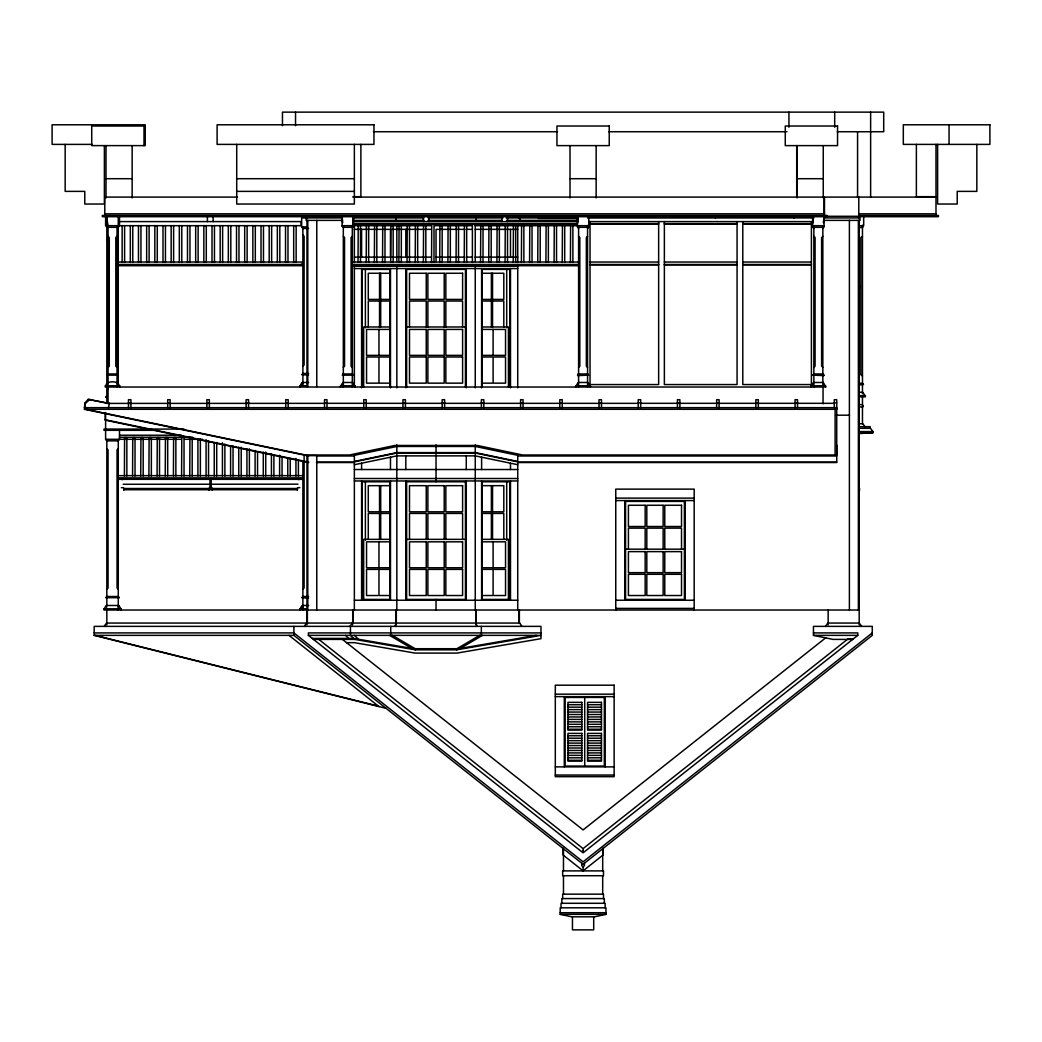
<?xml version="1.0" encoding="UTF-8"?>
<svg xmlns="http://www.w3.org/2000/svg" width="1042" height="1042" viewBox="0 0 1042 1042"><rect width="100%" height="100%" fill="white"/><g stroke="black" fill="none" stroke-linecap="round" stroke-linejoin="round"><path stroke-width="1.5" d="M822.841 385.787L822.841 387.025L822.841 225.749M836.726 454.364L836.726 445.181M476.038 623.064L476.207 624.067M108.472 407.761L109.371 403.41L88.231 399.36L84.949 402.811L84.441 409.298L308.614 455.992M476.884 626.372L476.715 624.979M118.254 216.697L118.254 225.684L117.238 227.312L107.86 227.312L106.831 225.684L106.831 216.697L107.86 227.312L106.844 225.684L118.267 225.684L117.238 227.312L118.267 225.684M353.538 216.697L352.496 227.312L353.525 225.684L353.525 216.697L352.509 227.312L343.131 227.312L342.102 225.684L342.115 216.697L342.701 222.767M588.795 216.697L588.795 226.909L587.571 228.537M521.873 626.372L519.841 623.064L352.183 623.064L351.779 624.067M864.912 395.595L862.867 392.287L858.79 392.287M107.652 403.41L324.179 403.358M85.444 402.863L84.48 407.669L836.726 407.656L836.726 409.298L84.441 409.298M861.708 626.372L859.194 623.051L827.752 623.051L825.642 626.372M395.309 624.979L395.139 626.372M395.817 624.067L395.986 623.064M302.076 606.301L302.271 605.493M577.958 222.767L577.372 216.697L577.372 225.684L578.401 227.312L587.766 227.312L588.795 225.684L475.178 225.684M587.766 227.312L588.808 225.684M118.267 227.312L119.491 225.684L119.491 216.697M118.267 440.935L119.491 439.307L119.491 430.32M822.841 228.524L824.066 226.895L824.066 197.094M302.558 373.583L302.089 374.586M300.838 384.394L300.435 385.787M350.555 624.979L350.138 626.372M89.964 399.36L84.832 403.84M302.284 606.301L301.62 606.652M117.043 236.3L115.818 237.524L115.818 366.185L117.043 367.409M117.043 241.015L118.267 239.79M108.055 367.409L109.28 366.185L109.28 237.524L108.055 236.3M106.831 389.877L108.055 388.653M118.267 448.698L117.043 449.923L117.043 587.975L118.267 589.199M352.313 236.3L351.089 237.524L351.089 366.185L352.313 367.409M302.883 366.185L304.108 364.96L304.108 236.3L302.883 235.075M106.831 589.199L108.055 587.975L108.055 449.923L106.831 448.698M343.326 367.409L344.55 366.185L344.55 237.524L343.326 236.3M587.571 236.3L586.346 237.524L586.346 366.185L587.571 367.409M302.883 589.199L304.108 587.975L304.108 455.172M578.597 367.409L579.821 366.185L579.821 237.524L578.597 236.3M822.841 236.3L821.617 237.524L821.617 366.185L822.841 367.409M859.507 288.178L859.507 285.729M813.854 367.409L815.078 366.185L815.078 237.524L813.854 236.3M859.507 490.769L859.507 488.32M107.261 375.068L107.73 374.065M106.037 397.041L106.505 396.038M106.037 597.6L106.505 596.597M342.531 375.068L343 374.065M302.089 597.6L302.558 596.597M577.802 375.068L578.258 374.065M813.06 375.068L813.528 374.065M825.655 637.873L583.09 829.914L342.427 639.397M813.45 632.911L857.787 632.911L857.787 635.36L583.09 852.825L308.38 635.36L308.38 632.911L540.98 632.911M872.271 632.911L583.09 861.838L293.896 632.911L94.171 632.911M603.097 848.448L603.097 854.987L583.09 870.825L583.09 866.749L584.419 865.694L584.419 863.245M862.463 236.3L860.835 237.524L860.835 374.768L862.463 375.993M301.177 384.198L300.239 385.787L307.247 385.787M105.125 624.783L104.317 626.372M301.177 607.212L300.435 608.802M305.254 624.783L304.459 626.372M456.93 648.71L479.711 635.36M346.556 642.654L354.345 642.654L415.159 653.1L456.917 653.1L540.98 638.668L540.98 626.372L94.171 626.372L94.171 635.36L293.896 635.36L583.09 864.287L872.271 635.36L872.271 626.372L813.45 626.372L813.45 635.36L833.053 639.397L852.695 639.397L848.032 638.85L583.09 848.605L318.136 638.85L313.473 639.397L354.619 639.397L415.445 649.83L456.643 649.83L458.558 648.71L536.343 635.36M460.186 648.424L482.498 635.36M301.62 383.638L302.271 382.479M105.776 624.21L106.427 623.051L351.896 623.051L351.896 624.692M302.076 606.509L301.346 607.134M305.918 624.21L306.569 623.051M594.526 916.804L605.962 914.342L605.962 907.816L560.205 907.816L560.205 914.342L571.654 916.804M354.358 455.315L396.833 446.458L475.256 446.458L517.731 455.315M354.358 461.437L396.833 452.619L475.256 452.593L517.731 461.437M354.358 461.853L396.833 452.996L475.256 452.996L517.731 461.853M354.358 464.706L396.833 455.888L475.256 455.862L517.731 464.706M474.644 224.46L472.391 224.004L472.391 262.441M456.643 649.83L540.98 635.36L308.38 635.36M859.103 433.602L873.027 432.704L873.027 431.557L859.09 431.557M145.229 126.017L91.722 126.017L91.722 145.619L145.229 145.619L145.229 124.793L52.1 124.793L52.1 144.395L92.243 144.395M373.44 131.735L557.535 131.735M608.788 131.735L786.944 131.735M837.286 131.735L883.707 131.735L883.707 112.132L282.46 112.132L282.46 125.704M106.01 178.703L132.152 178.703M236.716 178.703L354.358 178.703M570.013 178.703L596.154 178.703M797.117 178.703L823.258 178.703M236.716 191.376L354.358 191.376M353.199 196.678L360.884 196.678L360.884 144.395M237.433 197.094L104.786 197.094L104.786 215.473M352.964 197.094L935.99 197.094L935.99 215.473M104.786 213.831L824.482 213.831M858.79 213.831L935.99 213.831M858.79 215.473L938.438 215.473L938.438 216.697L857.566 216.697M824.066 216.293L858.79 216.293M342.44 217.921L301.659 217.908L301.659 226.895L302.883 228.524M423.886 217.921L353.121 217.921L353.121 216.697M428.002 217.921L502.96 217.921M506.165 217.921L577.372 217.921M587.571 217.999L813.854 217.921M824.066 217.921L860.015 217.921L860.015 220.37L824.027 220.37M538.349 218.429L578.375 218.429M342.44 220.37L306.153 220.37L306.153 217.921M353.525 220.37L424.042 220.37M428.002 220.37L502.296 220.37M506.725 220.37L577.724 220.37M118.879 221.594L301.047 221.594L301.047 225.684L118.879 225.684M353.525 221.594L577.372 221.594M588.795 221.594L812.643 221.594M353.525 223.639L577.372 223.639M590.033 223.639L658.648 223.639M664.366 223.639L737.072 223.639M742.79 223.639L811.405 223.639M590.033 224.043L658.648 224.043M664.366 224.043L737.072 224.043M742.79 224.043L811.405 224.043M353.525 224.46L431.388 224.46M434.631 224.46L471.935 224.46M475.178 224.46L577.372 224.46M342.128 225.684L343.131 227.312L342.115 225.684L431.388 225.684M434.631 225.684L471.935 225.684M812.656 225.684L824.066 225.684L823.037 227.312L813.672 227.312L812.643 225.684L813.672 227.312M858.986 225.827L863.688 225.684L863.688 216.697M301.659 226.895L307.221 226.895M858.79 227.521L862.568 227.521L863.232 225.684M302.831 228.445L308.601 228.445M813.854 228.537L812.643 226.909L812.63 216.697L813.229 222.767M354.358 229.357L390.476 229.357L390.476 257.127L354.358 257.127M392.066 229.357L431.271 229.357M464.68 229.357L436.038 229.357L436.038 261.62M466.269 229.357L472.26 229.357M475.256 229.357L481.612 229.357M483.214 229.357L517.731 229.357M392.066 257.127L431.271 257.127M436.038 257.127L464.68 257.127M466.269 257.127L472.26 257.127M475.048 257.127L481.612 257.127M483.214 257.127L517.731 257.127M117.655 262.037L302.271 262.037L302.271 265.71L117.655 265.71M352.313 262.037L578.597 262.037M590.033 262.037L658.648 262.037M664.366 262.037L737.072 262.037M742.79 262.037L811.405 262.037M117.655 264.486L302.271 264.486M352.313 264.486L578.597 264.486M590.033 264.486L658.648 264.486M664.366 264.486L737.072 264.486M742.79 264.486L811.405 264.486M117.655 264.889L302.271 264.889M352.313 264.889L578.597 264.889M590.033 264.889L658.648 264.889M664.366 264.889L737.072 264.889M742.79 264.889L811.405 264.889M352.313 265.71L578.597 265.71M354.358 266.114L517.731 266.114M354.358 268.562L517.731 268.562M390.034 269.383L362.173 269.383L362.173 387.025M482.042 269.383L509.916 269.383L509.916 387.025M390.359 273.264L368.282 273.264L368.282 299.406L390.359 299.406M481.73 273.264L503.807 273.264L503.807 299.406L481.73 299.406M390.359 301.034L368.282 301.034L368.282 326.98M481.73 301.034L503.807 301.034L503.807 326.98M390.359 326.98L363.658 326.98L363.658 387.025M406.64 326.98L465.448 326.98M481.73 326.98L508.431 326.98L508.431 387.025M390.229 329.428L366.55 329.428L366.55 355.361L390.229 355.361M481.86 329.428L505.539 329.428L505.539 355.361L481.86 355.361M377.816 357.002L366.55 357.002L366.55 383.143L377.816 383.143M390.229 357.002L378.962 357.002L378.962 383.143L390.229 383.143M481.86 357.002L493.113 357.002L493.113 383.143L481.86 383.143M494.273 357.002L505.539 357.002L505.539 383.143L494.273 383.143M302.818 373.492L308.601 373.492M107.99 373.974L117.108 373.974M578.597 373.492L577.568 375.615L588.6 375.146M343.261 373.974L352.378 373.974M578.518 373.974L587.649 373.974M822.906 373.974L813.789 373.974M308.601 375.133L301.867 374.664M577.568 375.133L578.597 375.133M822.841 375.133L823.87 375.133M308.601 382.479L302.48 382.479L301.346 384.12M858.79 383.3L862.529 383.3M858.79 384.928L863.492 384.472M825.707 387.025L105.203 387.025L105.203 385.787M859.038 395.595L865.329 395.595L865.329 396.82L858.79 396.807M106.831 397.588L105.815 397.132M128.479 402.863L130.927 402.863M167.697 402.863L170.146 402.863M206.902 402.863L209.351 402.863M246.107 402.863L248.569 402.863M285.729 402.863L288.178 402.863M324.531 402.863L326.993 402.863M363.749 402.863L366.198 402.863M402.954 402.863L405.403 402.863M442.173 402.863L444.621 402.863M481.378 402.863L483.827 402.863M520.596 402.863L523.045 402.863M559.801 402.863L562.25 402.863M599.02 402.863L601.468 402.863M638.225 402.863L640.674 402.863M677.43 402.863L679.892 402.863M716.649 402.863L719.097 402.863M755.854 402.863L758.316 402.863M795.072 402.863L797.521 402.863M834.277 402.863L836.726 402.863M327.136 403.319L637.795 403.358M640.856 403.319L834.277 403.319M858.79 404.999C863.427 403.02 866.071 408.725 859.038 406.627M836.426 415.198L849.438 415.198M858.895 423.755L862.867 423.755L864.977 426.686M859.038 426.66L870.226 426.66L870.226 428.301M859.181 428.301L870.5 428.301L872.831 431.557M184.03 429.083L103.979 429.083L103.979 430.32L157.563 430.32M859.103 432.704L873.027 432.704M119.491 435.217L181.295 435.217M119.491 437.262L192.692 437.262M105.607 430.32L105.607 439.307L181.295 439.294M184.551 439.294L202.448 439.294M118.332 440.857L106.766 440.857L105.607 439.307M303.821 454.989L349.448 454.989L394.775 445.468L477.314 445.468L522.628 454.989L836.726 454.989M316.507 455.992L354.358 455.992M517.731 455.992L836.726 455.992M316.507 462.114L354.358 462.114M517.731 462.114L836.726 462.114M316.507 462.531L354.358 462.531M517.731 462.531L836.726 462.531L836.726 399.698L834.277 399.698L834.277 407.722M354.358 469.525L517.731 469.525M118.267 475.647L302.883 475.647M118.267 478.109L302.883 478.109M118.267 478.512L302.883 478.512M354.358 478.512L517.731 478.512M121.054 478.695L123.659 478.695M209.273 478.695L211.878 478.695M297.504 478.695L300.109 478.695M118.267 479.333L302.883 479.333M121.758 479.515L122.943 479.515M298.207 479.515L299.393 479.515M354.358 480.961L517.731 480.961M390.034 481.782L362.173 481.782L362.173 599.41L389.903 599.41L389.903 481.782M482.042 481.782L509.916 481.782L509.916 599.41L482.185 599.41L482.185 481.782M123.177 484.283L297.986 484.178M390.359 485.663L368.282 485.663L368.282 511.804L390.359 511.804M481.73 485.663L503.807 485.663L503.807 511.804L481.73 511.804M121.341 487.682L123.373 487.682M209.559 487.682L211.604 487.682M297.778 487.682L299.822 487.682M209.155 488.086L208.947 490.131M212.008 488.086L212.203 490.131M123.777 488.503L297.374 488.503M123.777 489.727L297.374 489.727M615.757 498.115L694.18 498.115M615.757 500.564L694.18 500.564M390.359 513.432L368.282 513.432L368.282 539.365M481.73 513.432L503.807 513.432L503.807 539.365M390.359 539.365L363.658 539.365L363.658 599.41M406.64 539.365L465.448 539.365M481.73 539.365L508.431 539.365L508.431 599.41M390.229 541.827L366.55 541.827L366.55 567.76L390.229 567.76M481.86 541.827L505.539 541.827L505.539 567.76L481.86 567.76M625.565 549.173L684.386 549.173M377.816 569.388L366.55 569.388L366.55 595.529L377.816 595.529M390.229 569.388L378.962 569.388L378.962 595.529L390.229 595.529M481.86 569.388L493.113 569.388L493.113 595.529L481.86 595.529M494.273 569.388L505.539 569.388L505.539 595.529L494.273 595.529M106.766 596.506L118.332 596.506M302.818 596.506L308.601 596.506M308.601 598.147L301.867 597.678M354.358 600.231L517.731 600.231M615.757 600.231L694.18 600.231M302.48 605.493L308.601 605.493M615.757 608.398L694.18 608.398M307.247 608.802L300.239 608.802L301.555 606.718M859.194 610.026L103.979 610.026L103.979 608.802M813.45 635.36L857.787 635.36M312.261 638.42L353.629 638.42L413.518 648.71L458.558 648.71M555.308 694.167L614.129 694.167M555.308 696.629L614.129 696.629M567.968 704.718L581.853 704.718M587.571 704.718L601.468 704.718M567.968 707.166L581.853 707.166M587.571 707.166L601.468 707.166M567.968 709.615L581.853 709.615M587.571 709.615L601.468 709.615M567.968 712.064L581.853 712.064M587.571 712.064L601.468 712.064M567.968 714.512L581.853 714.512M587.571 714.512L601.468 714.512M567.968 716.961L581.853 716.961M587.571 716.961L601.468 716.961M567.968 719.41L581.853 719.41M587.571 719.41L601.468 719.41M567.968 721.872L581.853 721.872M587.571 721.872L601.468 721.872M567.968 724.32L581.853 724.32M587.571 724.32L601.468 724.32M567.968 726.769L581.853 726.769M587.571 726.769L601.468 726.769M567.968 729.218L581.853 729.218M587.571 729.218L601.468 729.218M567.968 735.756L581.853 735.756M587.571 735.756L601.468 735.756M567.968 738.205L581.853 738.205M587.571 738.205L601.468 738.205M567.968 740.654L581.853 740.654M587.571 740.654L601.468 740.654M567.968 743.102L581.853 743.102M587.571 743.102L601.468 743.102M567.968 745.551L581.853 745.551M587.571 745.551L601.468 745.551M567.968 748.013L581.853 748.013M587.571 748.013L601.468 748.013M567.968 750.461L581.853 750.461M587.571 750.461L601.468 750.461M567.968 752.91L581.853 752.91M587.571 752.91L601.468 752.91M567.968 755.359L581.853 755.359M587.571 755.359L601.468 755.359M567.968 757.808L581.853 757.808M587.571 757.808L601.468 757.808M567.968 760.256L581.853 760.256M587.571 760.256L601.468 760.256M555.308 766.873L614.129 766.873M555.308 775.04L614.129 775.04M560.205 912.714L605.962 912.714M560.205 914.342L605.962 914.342M822.841 373.492L823.87 375.615L812.838 375.146M84.454 407.474L86.173 407.656M107.691 403.228L109.371 403.41M88.231 399.36L107.886 403.358M86.082 409.298L305.449 454.989M105.203 419.744L308.614 462.114M308.614 462.531L105.203 420.147L105.203 413.622M118.384 384.12L119.491 385.787L105.607 385.787C106.714 380.942 115.128 380.76 118.384 383.703M95.213 635.36L378.441 706.163M94.171 635.36L386.087 708.339M392.378 635.36L415.159 648.71M413.518 648.71L415.445 649.83M389.604 635.36L411.916 648.424M862.789 383.378L863.258 384.381M823.167 374.065L823.636 375.068M587.909 374.065L588.365 375.068M352.639 374.065L353.108 375.068M117.368 374.065L117.837 375.068M118.593 596.597L119.062 597.6M583.09 866.749L581.749 865.694L581.749 863.245M288.999 635.36L378.923 706.541M583.09 870.825L563.071 854.987L563.071 848.448M354.423 635.36L358.448 639.254M354.619 639.397L350.451 635.36L350.451 626.372M345.54 635.36L348.718 638.42M106.831 239.79L108.055 241.015M577.372 226.895L578.597 228.524M106.831 227.312L105.607 225.684L105.607 216.697M106.857 225.684L107.86 227.312L106.831 216.697M577.372 216.697L577.815 221.243M976.836 144.395L976.836 191.376L957.22 191.376L957.22 204.037L937.618 204.037L937.618 144.395M949.054 124.793L949.054 144.395M935.99 144.395L935.99 196.678L916.374 196.678L916.374 144.395M870.63 112.132L870.63 197.094M862.463 225.15L862.463 393.615M862.463 396.807L862.463 404.999M862.463 406.627L862.463 423.755M859.194 220.37L859.194 624.887M858.79 197.094L858.79 217.921M858.374 220.37L858.374 610.026M857.566 131.735L857.566 197.094M849.399 220.37L849.399 610.026M835.098 409.298L835.098 454.989M834.694 112.132L834.694 127.215M828.156 610.026L828.156 624.887M825.707 385.787L825.707 387.025M824.482 197.094L824.482 215.473M823.258 145.619L823.258 197.902M823.05 387.025L823.05 403.814M813.854 227.247L813.854 387.025M811.405 221.594L811.405 384.563L742.79 384.563L742.79 221.594M811.002 385.787L811.002 387.025M797.521 407.722L797.521 399.698L795.072 399.698L795.072 407.722M797.117 145.619L797.117 197.902M796.7 146.088L796.7 197.094M793.848 216.697L793.848 217.921M788.937 112.132L788.937 127.215M758.316 407.722L758.316 399.698L755.854 399.698L755.854 407.722M737.072 221.594L737.072 384.563L664.366 384.563L664.366 221.594M719.097 407.722L719.097 399.698L716.649 399.698L716.649 407.722M715.424 216.697L715.424 217.921M694.18 610.026L694.18 489.128L615.757 489.128L615.757 610.026M685.193 500.564L685.193 600.231M681.52 549.173L681.52 528.138L664.77 528.138L664.77 549.173M679.892 407.722L679.892 399.698L677.43 399.698L677.43 407.722M663.142 549.173L663.142 528.138L646.808 528.138L646.808 549.173M658.648 221.594L658.648 384.563L590.033 384.563L590.033 221.594M645.167 549.173L645.167 528.138L628.417 528.138L628.417 549.173M640.674 407.722L640.674 399.698L638.225 399.698L638.225 407.722M624.744 500.564L624.744 600.231M605.142 696.629L605.142 766.873M605.142 907.816L605.142 903.297L561.026 903.297L561.026 907.816M604.321 903.297L604.321 898.582L561.846 898.582L561.846 903.297M603.5 898.582L603.5 894.166L562.667 894.166L562.667 898.582M602.693 848.37L602.693 870.891M602.693 875.723L602.693 894.166M601.468 407.722L601.468 399.698L599.02 399.698L599.02 407.722M596.154 145.619L596.154 197.902M590.436 385.787L590.436 387.025M587.571 225.502L587.571 387.025M584.718 697.437L584.718 766.065M583.09 849.321L583.09 850.168M583.09 850.689L583.09 851.418M578.597 225.749L578.597 387.025M575.731 385.787L575.731 387.025M572.879 262.441L572.879 224.004L570.625 223.965L570.417 262.441M570.013 145.619L570.013 197.902M564.699 262.441L564.699 224.004L562.459 223.965L562.25 262.441M564.295 696.629L564.295 766.873M563.475 848.37L563.475 870.891M563.475 875.723L563.475 894.166M562.25 407.722L562.25 399.698L559.801 399.698L559.801 407.722M556.532 262.441L556.532 224.004L554.292 223.965L554.083 262.441M548.366 262.441L548.366 224.004L546.125 223.965L545.917 262.441M540.199 262.441L540.199 224.004L537.946 223.965L537.75 262.441M532.032 262.441L532.032 224.004L529.779 223.965L529.583 262.441M523.865 262.441L523.865 224.004L521.612 223.965L521.404 262.441M523.045 407.722L523.045 399.698L520.596 399.698L520.596 407.722M520.179 217.921L520.179 220.37M519.372 610.026L519.372 623.403M518.955 216.697L518.955 217.921M518.955 610.026L518.955 623.403M517.731 224.864L517.731 262.584M517.731 265.827L517.731 387.832M517.731 455.224L517.731 610.13M515.686 262.441L515.686 224.004L513.446 223.965L513.237 262.441M510.489 229.357L510.489 257.127M510.489 268.562L510.489 387.832M510.489 463.208L510.489 469.525M510.489 480.961L510.489 600.231M507.519 216.697L507.519 221.594M507.519 262.441L507.519 224.004L505.279 223.965L505.07 262.441M506.699 269.383L506.699 327.8M506.699 481.782L506.699 540.199M501.801 216.697L501.801 221.594M499.352 262.441L499.352 224.004L497.112 223.965L496.904 262.441M493.113 329.428L493.113 355.361M493.113 541.827L493.113 567.76M492.54 273.264L492.54 299.406M492.54 301.034L492.54 326.98M492.54 485.663L492.54 511.804M492.54 513.432L492.54 539.365M491.186 262.441L491.186 224.004L488.932 223.965L488.737 262.441M491.381 273.264L491.381 299.406M491.381 301.034L491.381 326.98M491.381 485.663L491.381 511.804M491.381 513.432L491.381 539.365M483.827 407.722L483.827 399.698L481.378 399.698L481.378 407.722M483.019 262.441L483.019 224.004L480.766 223.965L480.557 262.441M482.185 269.383L482.185 387.025M481.612 268.562L481.612 387.832M481.612 457.204L481.612 469.525M481.612 480.961L481.612 600.231M481.339 626.372L481.339 635.36M476.272 217.921L476.272 220.37M475.933 610.026L475.933 624.887M475.764 216.697L475.764 217.921M475.764 610.026L475.764 623.403M475.256 224.864L475.256 261.62M475.256 266.114L475.256 387.832M475.256 444.856L475.256 610.13M466.673 262.441L466.673 224.004L464.432 223.965L464.224 262.441M466.269 268.562L466.269 387.832M466.269 455.862L466.269 469.525M466.269 480.961L466.269 600.231M465.448 387.025L465.448 269.383L406.64 269.383L406.64 387.025M462.596 326.98L462.596 301.034L445.846 301.034L445.846 326.98M462.596 539.365L462.596 513.432L445.846 513.432L445.846 539.365M458.506 262.441L458.506 224.004L456.266 223.965L456.057 262.441M450.339 262.441L450.339 224.004L448.086 223.965L447.891 262.441M444.621 407.722L444.621 399.698L442.173 399.698L442.173 407.722M444.218 326.98L444.218 301.034L427.871 301.034L427.871 326.98M444.218 539.365L444.218 513.432L427.871 513.432L427.871 539.365M442.173 262.441L442.173 224.004L439.919 223.965L439.724 262.441M436.038 444.856L436.038 481.782M436.038 599.41L436.038 610.026M434.006 262.441L434.006 224.004L431.753 223.965L431.544 262.441M429.096 216.697L429.096 221.594M426.243 326.98L426.243 301.034L409.493 301.034L409.493 326.98M426.243 539.365L426.243 513.432L409.493 513.432L409.493 539.365M425.826 262.441L425.826 224.004L423.586 223.965L423.378 262.441M423.378 216.697L423.378 221.594M417.66 262.441L417.66 224.004L415.419 223.965L415.211 262.441M409.493 262.441L409.493 224.004L407.253 223.965L407.044 262.441M405.82 229.357L405.82 257.127M405.82 268.562L405.82 387.832M405.82 455.862L405.82 469.525M405.82 480.961L405.82 600.231M405.403 407.722L405.403 399.698L402.954 399.698L402.954 407.722M401.326 262.441L401.326 224.004L399.073 223.965L398.878 262.441M396.833 224.864L396.833 261.62M396.833 266.114L396.833 387.832M396.833 444.856L396.833 610.13M396.325 216.697L396.325 217.921M396.325 610.026L396.325 623.403M396.155 610.026L396.155 624.887M395.817 217.921L395.817 220.37M393.16 262.441L393.16 224.004L390.906 223.965L390.711 262.441M390.737 626.372L390.737 635.36M390.476 268.562L390.476 387.832M390.476 457.204L390.476 469.525M390.476 480.961L390.476 600.231M389.903 269.383L389.903 387.025M384.98 262.441L384.98 224.004L382.74 223.965L382.531 262.441M380.695 273.264L380.695 299.406M380.695 301.034L380.695 326.98M380.695 485.663L380.695 511.804M380.695 513.432L380.695 539.365M379.548 273.264L379.548 299.406M379.548 301.034L379.548 326.98M379.548 485.663L379.548 511.804M379.548 513.432L379.548 539.365M378.962 329.428L378.962 355.361M378.962 541.827L378.962 567.76M376.813 262.441L376.813 224.004L374.573 223.965L374.365 262.441M368.647 262.441L368.647 224.004L366.406 223.965L366.198 262.441M366.198 407.722L366.198 399.698L363.749 399.698L363.749 407.722M365.39 269.383L365.39 327.8M365.39 481.782L365.39 540.199M361.6 229.357L361.6 257.127M361.6 268.562L361.6 387.832M361.6 463.208L361.6 469.525M361.6 480.961L361.6 600.231M360.48 262.441L360.48 224.004L358.227 223.965L358.031 262.441M355.166 385.787L355.166 387.025M354.358 144.395L354.358 204.037L236.716 204.037L236.716 144.395M354.358 224.864L354.358 262.584M354.358 265.827L354.358 386.217M354.358 455.224L354.358 610.13M353.329 375.146L342.297 375.146M353.121 610.026L353.121 623.403M352.717 610.026L352.717 623.403M352.587 623.064L352.587 624.835M352.313 227.247L352.313 387.025M343.326 225.749L343.326 387.025M340.46 385.787L340.46 387.025M326.993 407.722L326.993 399.698L324.531 399.698L324.531 407.722M316.781 220.37L316.781 386.595M316.781 610.026L316.781 455.654L306.973 455.654L306.973 624.887M307.794 220.37L307.794 386.556M307.794 455.654L307.794 610.026M307.377 216.697L307.377 217.921M307.377 610.026L307.377 623.403M306.973 220.37L306.973 386.556M302.883 226.974L302.883 384.264M302.883 461.658L302.883 610.026M302.688 382.479L302.688 384.264M302.688 605.493L302.688 607.278M300.031 385.787L300.031 387.025M300.031 608.802L300.031 610.026M298.39 460.043L298.39 476.064M297.374 488.086L297.374 490.131M296.149 225.606L296.149 262.441M295.941 458.441L295.941 476.064M295.537 112.132L295.537 125.704M293.896 626.372L293.896 635.36M293.701 225.606L293.701 262.441M290.223 458.441L290.223 476.064M288.178 407.722L288.178 399.698L285.729 399.698L285.729 407.722M287.983 225.606L287.983 262.441M287.774 458.441L287.774 476.064M285.534 225.606L285.534 262.441M282.056 456.839L282.056 476.064M279.816 225.606L279.816 262.441M279.608 455.237L279.608 476.064M277.354 225.606L277.354 262.441M273.89 455.237L273.89 476.064M271.636 225.606L271.636 262.441M271.441 453.635L271.441 476.064M269.188 225.606L269.188 262.441M265.723 452.033L265.723 476.064M263.47 225.606L263.47 262.441M263.274 452.033L263.274 476.064M261.021 225.606L261.021 262.441M257.556 452.033L257.556 476.064M255.303 225.606L255.303 262.441M255.095 450.431L255.095 476.064M252.854 225.606L252.854 262.441M249.377 448.842L249.377 476.064M248.569 407.722L248.569 399.698L246.107 399.698L246.107 407.722M247.136 225.606L247.136 262.441M246.928 448.842L246.928 476.064M244.688 225.606L244.688 262.441M241.21 447.239L241.21 476.064M238.97 225.606L238.97 262.441M238.761 447.239L238.761 476.064M236.521 225.606L236.521 262.441M233.043 445.95L233.043 476.064M230.803 225.606L230.803 262.441M230.595 445.637L230.595 476.064M228.341 225.606L228.341 262.441M224.877 444.035L224.877 476.064M222.623 225.606L222.623 262.441M222.428 442.785L222.428 476.064M220.175 225.606L220.175 262.441M216.71 442.433L216.71 476.064M214.457 225.606L214.457 262.441M214.248 442.433L214.248 476.064M213.128 216.697L213.128 221.594M212.008 225.606L212.008 262.441M211.187 487.682L211.187 479.515L209.989 479.515L209.963 487.682M209.351 407.722L209.351 399.698L206.902 399.698L206.902 407.722M208.53 440.831L208.53 476.064M207.41 216.697L207.41 221.594M206.29 225.606L206.29 262.441M206.082 439.62L206.082 476.064M203.841 225.606L203.841 262.441M200.364 439.229L200.364 476.064M198.123 225.606L198.123 262.441M197.915 439.229L197.915 476.064M195.675 225.606L195.675 262.441M192.197 476.064L192.197 437.627L189.957 437.588L189.748 476.064M189.957 225.606L189.957 262.441M187.495 225.606L187.495 262.441M184.03 476.064L184.03 437.627L181.777 437.588L181.582 476.064M181.777 225.606L181.777 262.441M179.328 225.606L179.328 262.441M175.864 476.064L175.864 437.627L173.61 437.588L173.415 476.064M173.61 225.606L173.61 262.441M171.162 225.606L171.162 262.441M170.146 407.722L170.146 399.698L167.697 399.698L167.697 407.722M167.697 476.064L167.697 437.627L165.444 437.588L165.235 476.064M165.444 225.606L165.444 262.441M162.995 225.606L162.995 262.441M159.517 476.064L159.517 437.627L157.277 437.588L157.068 476.064M157.277 225.606L157.277 262.441M154.828 225.606L154.828 262.441M151.351 476.064L151.351 437.627L149.11 437.588L148.902 476.064M149.11 225.606L149.11 262.441M148.433 429.083L148.433 430.32M146.661 225.606L146.661 262.441M144.004 126.017L144.004 145.619M143.184 476.064L143.184 437.627L140.944 437.588L140.735 476.064M140.944 225.606L140.944 262.441M138.482 225.606L138.482 262.441M135.017 476.064L135.017 437.627L132.764 437.588L132.568 476.064M132.764 225.606L132.764 262.441M132.152 145.619L132.152 197.902M130.927 407.722L130.927 399.698L128.479 399.698L128.479 407.722M130.315 225.606L130.315 262.441M126.85 476.064L126.85 437.627L124.597 437.588L124.402 476.064M124.597 225.606L124.597 262.441M123.777 488.086L123.777 490.131M122.148 225.606L122.148 262.441M121.132 608.802L121.132 610.026M119.908 385.787L119.908 387.025M119.296 597.678L105.815 597.678M118.475 605.493L118.475 607.278M118.267 226.218L118.267 385.41M118.267 439.503L118.267 610.026M118.059 375.146L107.039 375.146M117.043 227.247L117.043 387.025M108.055 227.247L108.055 403.358M106.831 226.218L106.831 403.449M106.831 439.503L106.831 605.22M106.831 608.802L106.831 624.887M106.623 605.493L106.623 607.278M106.01 145.619L106.01 197.902M105.607 412.476L105.607 429.083M104.382 146.01L104.382 204.037L84.78 204.037L84.78 191.376L65.164 191.376L65.164 144.395M872.506 431.049A2.24 1.589 -90 0 1 872.102 430.554M118.879 605.493L120.924 608.802L104.174 608.802L106.219 605.493L118.879 605.493M352.717 382.479L354.762 385.787L340.877 385.787L342.922 382.479L352.717 382.479M587.988 382.479L590.033 385.787L576.135 385.787L578.18 382.479L587.988 382.479M823.258 382.479L825.29 385.787L811.405 385.787L813.45 382.479L823.258 382.479M824.053 216.697L823.48 222.767L824.066 216.697M353.512 225.684L352.496 227.312L353.538 225.684M824.053 225.684L823.037 227.312L824.066 225.684M373.961 124.793L217.114 124.793L217.114 144.395L373.961 144.395L373.961 124.793M989.9 124.793L903.31 124.793L903.31 144.395L989.9 144.395L989.9 124.793M609.231 126.017L556.949 126.017L556.949 145.619L609.231 145.619L609.231 126.017M837.547 126.017L785.264 126.017L785.264 145.619L837.547 145.619L837.547 126.017M826.931 215.473L102.337 215.473L102.337 216.697L826.931 216.697L826.931 215.473M426.243 273.264L409.493 273.264L409.493 299.406L426.243 299.406L426.243 273.264M444.218 273.264L427.871 273.264L427.871 299.406L444.218 299.406L444.218 273.264M462.596 273.264L445.846 273.264L445.846 299.406L462.596 299.406L462.596 273.264M426.243 329.428L409.493 329.428L409.493 355.361L426.243 355.361L426.243 329.428M444.218 329.428L427.871 329.428L427.871 355.361L444.218 355.361L444.218 329.428M462.596 329.428L445.846 329.428L445.846 355.361L462.596 355.361L462.596 329.428M426.243 357.002L409.493 357.002L409.493 383.143L426.243 383.143L426.243 357.002M444.218 357.002L427.871 357.002L427.871 383.143L444.218 383.143L444.218 357.002M462.596 357.002L445.846 357.002L445.846 383.143L462.596 383.143L462.596 357.002M465.448 481.782L406.64 481.782L406.64 599.41L465.448 599.41L465.448 481.782M426.243 485.663L409.493 485.663L409.493 511.804L426.243 511.804L426.243 485.663M444.218 485.663L427.871 485.663L427.871 511.804L444.218 511.804L444.218 485.663M462.596 485.663L445.846 485.663L445.846 511.804L462.596 511.804L462.596 485.663M684.386 501.384L625.565 501.384L625.565 599.41L684.386 599.41L684.386 501.384M645.167 505.266L628.417 505.266L628.417 526.51L645.167 526.51L645.167 505.266M663.142 505.266L646.808 505.266L646.808 526.51L663.142 526.51L663.142 505.266M681.52 505.266L664.77 505.266L664.77 526.51L681.52 526.51L681.52 505.266M426.243 541.827L409.493 541.827L409.493 567.76L426.243 567.76L426.243 541.827M444.218 541.827L427.871 541.827L427.871 567.76L444.218 567.76L444.218 541.827M462.596 541.827L445.846 541.827L445.846 567.76L462.596 567.76L462.596 541.827M645.167 551.622L628.417 551.622L628.417 572.657L645.167 572.657L645.167 551.622M663.142 551.622L646.808 551.622L646.808 572.657L663.142 572.657L663.142 551.622M681.52 551.622L664.77 551.622L664.77 572.657L681.52 572.657L681.52 551.622M426.243 569.388L409.493 569.388L409.493 595.529L426.243 595.529L426.243 569.388M444.218 569.388L427.871 569.388L427.871 595.529L444.218 595.529L444.218 569.388M462.596 569.388L445.846 569.388L445.846 595.529L462.596 595.529L462.596 569.388M645.167 574.298L628.417 574.298L628.417 595.529L645.167 595.529L645.167 574.298M663.142 574.298L646.808 574.298L646.808 595.529L663.142 595.529L663.142 574.298M681.52 574.298L664.77 574.298L664.77 595.529L681.52 595.529L681.52 574.298M614.129 685.193L555.308 685.193L555.308 776.681L614.129 776.681L614.129 685.193M604.321 697.437L565.116 697.437L565.116 766.065L604.321 766.065L604.321 697.437M581.853 702.347L567.968 702.347L567.968 730.116L581.853 730.116L581.853 702.347M601.468 702.347L587.571 702.347L587.571 730.116L601.468 730.116L601.468 702.347M581.853 733.386L567.968 733.386L567.968 761.155L581.853 761.155L581.853 733.386M601.468 733.386L587.571 733.386L587.571 761.155L601.468 761.155L601.468 733.386M603.5 870.891L562.667 870.891L562.667 875.723L603.5 875.723L603.5 870.891M593.706 916.804L572.462 916.804L572.462 929.868L593.706 929.868L593.706 916.804M578.401 227.312L577.372 225.684L578.401 227.312"/></g></svg>
